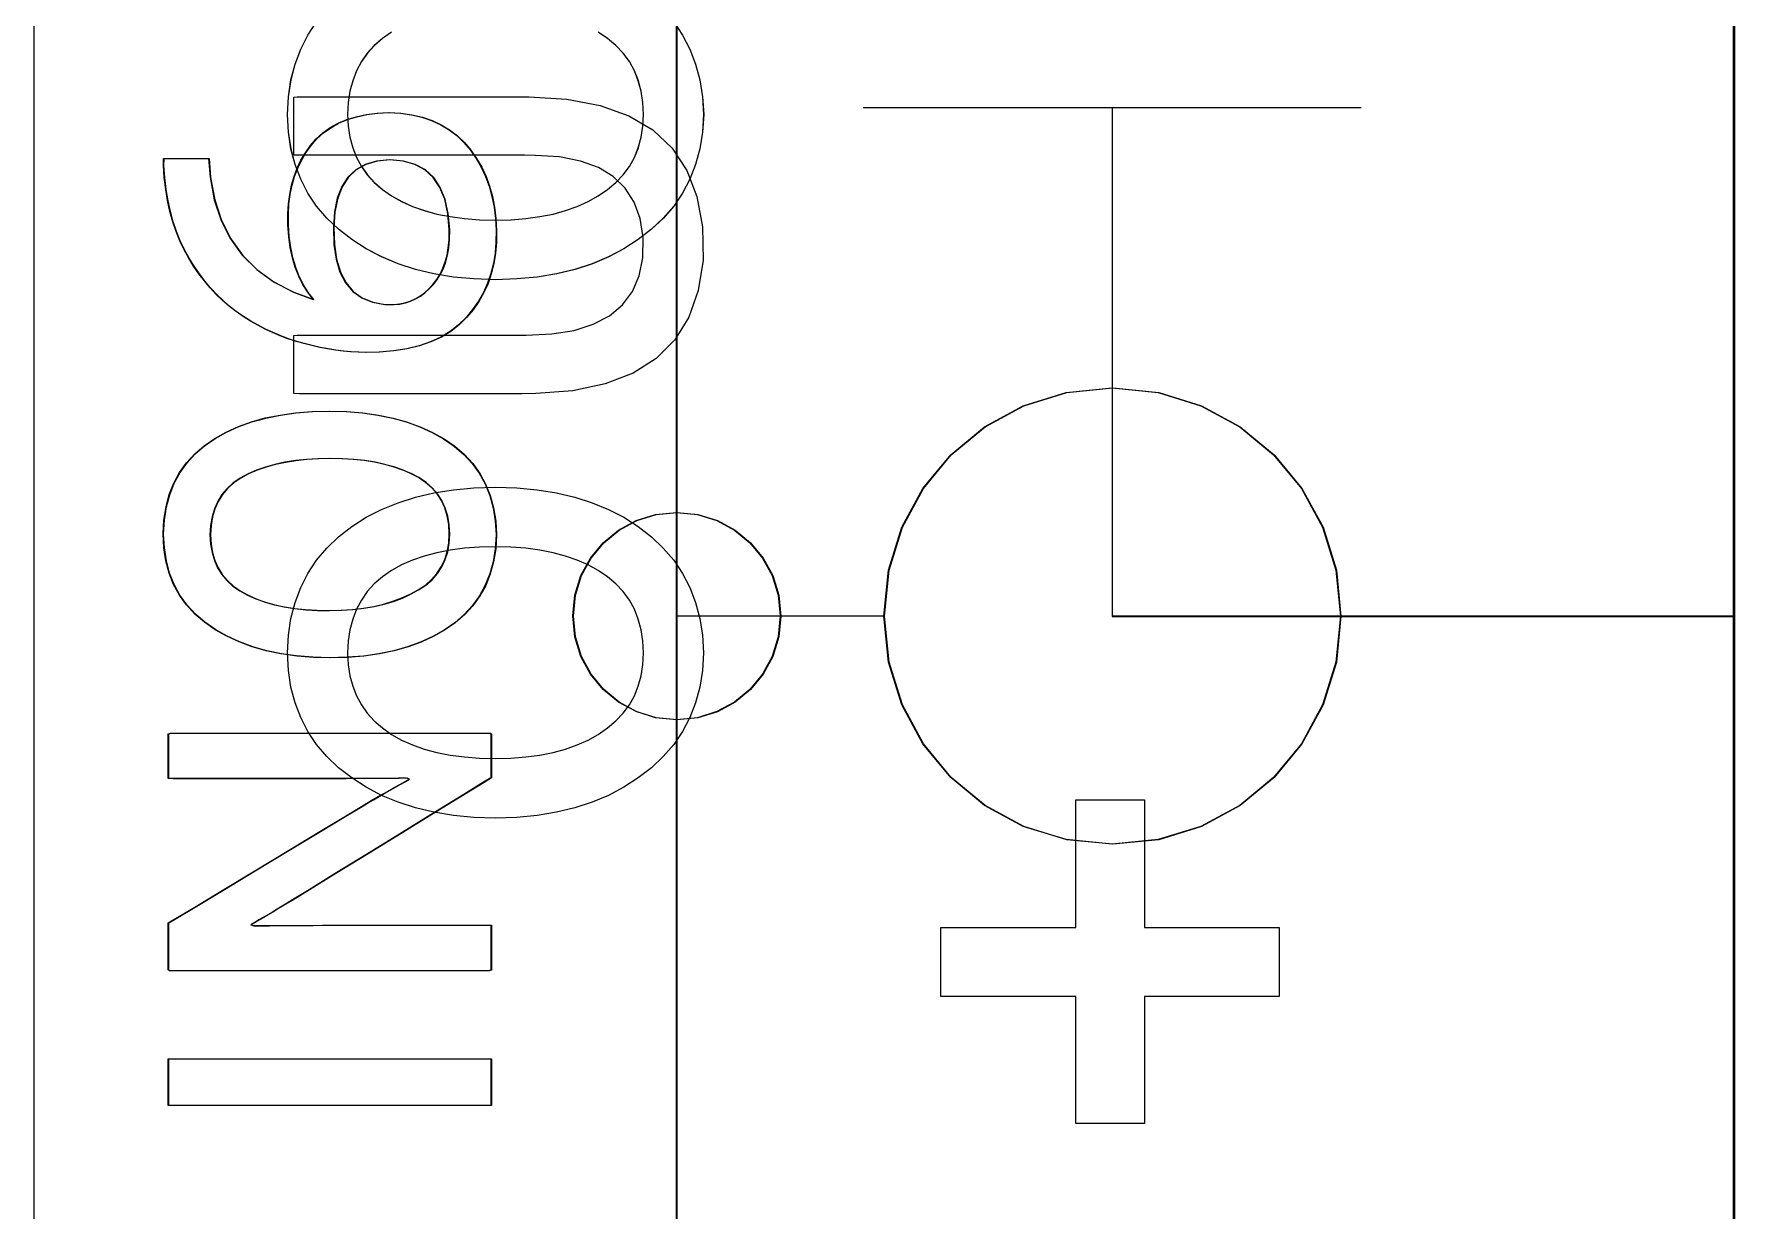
# Model space of a CAD drawing. Extents: x 1 to 47.7, y 0.2 to 35.
# Drawn here: x 34.5485 to 34.9583, y 10.8918 to 11.1754 of the extents above; entities that cross this region are included whole.
import ezdxf

# ---------------------------------------------------------------- set-up
doc = ezdxf.new("R2010")
doc.units = 0
doc.header["$MEASUREMENT"] = 0
for name, color, linetype in [('5_1___24__TARGET_LEDS___12', 7, 'CONTINUOUS'), ('6_1__EMPTY_IO_BOARD_POSITI', 7, 'CONTINUOUS'), ('6_2___8__INDEPENDENT_INPUT', 7, 'CONTINUOUS'), ('6_3___8__OPTOISO_INDEPENDE', 7, 'CONTINUOUS'), ('6_4___24__OPTOISO_INDEPEND', 7, 'CONTINUOUS'), ('6_5___8__INDEPENDENT_INPUT', 7, 'CONTINUOUS'), ('6_6___8__INDEPENDENT_INPUT', 7, 'CONTINUOUS'), ('6_7___8__OPTOISO_INDEPENDE', 7, 'CONTINUOUS'), ('6_8___8__OPTOISO_INDEPENDE', 7, 'CONTINUOUS'), ('8_0_____DWG', 7, 'CONTINUOUS')]:
    doc.layers.add(name, color=color, linetype=linetype)

msp = doc.modelspace()

# ---------------------------------------------------------------- linework, layer by layer
at = {"layer": '5_1___24__TARGET_LEDS___12'}
for points in [[(34.95794, 12.46013), (34.95794, 12.34901), (34.95794, 12.23255), (34.95794, 12.11119), (34.95794, 11.98537), (34.95794, 11.85555), (34.95794, 11.72217), (34.95794, 11.58567), (34.95794, 11.44649), (34.95794, 11.30509), (34.95794, 11.01739), (34.95794, 10.72613), (34.95794, 10.43486)], [(34.7534, 11.03517), (34.70342, 11.03517), (34.70344, 11.33517)], [(34.7534, 10.73518), (34.70342, 10.73518), (34.70344, 11.03517)], [(34.8634, 11.03517), (34.95803, 11.03517)], [(34.65869, 10.91722), (34.58095, 10.91722), (34.58095, 10.92851), (34.65869, 10.92851), (34.65869, 10.91722)]]:
    msp.add_lwpolyline(points, dxfattribs=at)
for points in [[(34.63403, 11.15648), (34.63687, 11.15632), (34.63954, 11.15595), (34.64205, 11.15537), (34.6444, 11.15458), (34.64659, 11.15357), (34.64862, 11.15235), (34.65048, 11.15092), (34.65218, 11.14928), (34.65373, 11.14743), (34.65512, 11.14545), (34.65634, 11.14334), (34.65738, 11.14111), (34.65824, 11.13875), (34.65893, 11.13627), (34.65944, 11.13367), (34.65977, 11.13095), (34.65993, 11.12811), (34.6599, 11.1253), (34.65968, 11.12265), (34.65927, 11.12011), (34.65866, 11.11767), (34.65786, 11.11535), (34.65686, 11.11313), (34.65567, 11.11101), (34.65428, 11.109), (34.65269, 11.1071), (34.6509, 11.10532), (34.64888, 11.10375), (34.64662, 11.10238), (34.64412, 11.10124), (34.64138, 11.1003), (34.6384, 11.09958), (34.63518, 11.09908), (34.63173, 11.09878), (34.62849, 11.0987), (34.6267, 11.09875), (34.62488, 11.09886), (34.62304, 11.09903), (34.62119, 11.09927), (34.61931, 11.09956), (34.61742, 11.09992), (34.61551, 11.10035), (34.61358, 11.10083), (34.61166, 11.10138), (34.60978, 11.102), (34.60792, 11.1027), (34.60608, 11.10348), (34.60427, 11.10433), (34.60248, 11.10526), (34.60072, 11.10627), (34.59898, 11.10735), (34.59727, 11.10851), (34.5956, 11.10981), (34.59401, 11.1112), (34.59248, 11.11268), (34.59102, 11.11425), (34.58963, 11.1159), (34.58831, 11.11765), (34.58705, 11.11948), (34.58586, 11.12141), (34.58474, 11.12342), (34.58371, 11.12556), (34.5828, 11.12781), (34.58201, 11.13018), (34.58133, 11.13266), (34.58077, 11.13526), (34.58032, 11.13798), (34.57999, 11.14082), (34.57977, 11.14377), (34.57979, 11.14541), (34.58052, 11.14541), (34.58184, 11.14541), (34.58353, 11.14541), (34.5854, 11.14541), (34.58724, 11.14541), (34.58886, 11.14541), (34.59006, 11.14541), (34.59063, 11.14541), (34.59101, 11.14089), (34.59202, 11.13545), (34.59365, 11.1305), (34.5959, 11.12605), (34.59877, 11.1221), (34.60226, 11.11864), (34.60636, 11.11567), (34.61109, 11.1132), (34.61588, 11.11148), (34.61455, 11.11318), (34.61337, 11.11503), (34.61236, 11.11704), (34.61152, 11.1192), (34.61084, 11.12152), (34.61032, 11.12399), (34.60997, 11.12662), (34.60979, 11.1294), (34.60977, 11.13212), (34.6099, 11.13449), (34.6102, 11.13678), (34.61064, 11.13897), (34.61125, 11.14107), (34.612, 11.14307), (34.61292, 11.14499), (34.61398, 11.14682), (34.61521, 11.14855), (34.61661, 11.15016), (34.61819, 11.1516), (34.61995, 11.15285), (34.62187, 11.15392), (34.62397, 11.1548), (34.62623, 11.1555), (34.62866, 11.15601), (34.63126, 11.15634)], [(34.63425, 11.14509), (34.63113, 11.14479), (34.62841, 11.144), (34.6261, 11.1427), (34.62421, 11.14092), (34.62272, 11.13863), (34.62164, 11.13585), (34.62097, 11.13257), (34.62072, 11.1288), (34.62084, 11.12474), (34.62137, 11.12114), (34.62231, 11.11805), (34.62365, 11.11547), (34.6254, 11.11341), (34.62756, 11.11185), (34.63013, 11.11081), (34.63311, 11.11027), (34.63526, 11.11023), (34.63664, 11.11037), (34.63795, 11.11065), (34.63922, 11.11105), (34.64042, 11.11159), (34.64158, 11.11226), (34.64267, 11.11306), (34.64371, 11.114), (34.64472, 11.11506), (34.64564, 11.11625), (34.64644, 11.11755), (34.64712, 11.11896), (34.64767, 11.1205), (34.6481, 11.12215), (34.64841, 11.12393), (34.6486, 11.12582), (34.64864, 11.12826), (34.6483, 11.13218), (34.64754, 11.13559), (34.64636, 11.13847), (34.64477, 11.14083), (34.64277, 11.14268), (34.64034, 11.144), (34.63751, 11.1448)], [(34.80839, 11.09017), (34.81948, 11.08906), (34.8298, 11.08585), (34.83915, 11.08079), (34.84729, 11.07407), (34.85401, 11.06593), (34.85908, 11.05659), (34.86229, 11.04626), (34.8634, 11.03517), (34.86229, 11.02409), (34.85908, 11.01377), (34.85401, 11.00443), (34.84729, 10.99629), (34.83915, 10.98958), (34.8298, 10.98451), (34.81948, 10.9813), (34.80839, 10.98019), (34.79731, 10.9813), (34.78699, 10.98451), (34.77765, 10.98958), (34.76951, 10.99629), (34.7628, 11.00443), (34.75773, 11.01377), (34.75452, 11.02409), (34.7534, 11.03517), (34.75452, 11.04626), (34.75773, 11.05659), (34.7628, 11.06593), (34.76951, 11.07407), (34.77765, 11.08079), (34.78699, 11.08585), (34.79731, 11.08906)], [(34.61968, 11.08454), (34.6238, 11.08444), (34.62773, 11.08412), (34.63146, 11.0836), (34.63501, 11.08287), (34.63836, 11.08194), (34.64153, 11.08079), (34.6445, 11.07944), (34.64728, 11.07787), (34.64987, 11.0761), (34.65217, 11.07412), (34.65418, 11.07194), (34.65589, 11.06957), (34.65729, 11.067), (34.6584, 11.06423), (34.65922, 11.06126), (34.65973, 11.05809), (34.65994, 11.05473), (34.65973, 11.0514), (34.65922, 11.04827), (34.65842, 11.04533), (34.65732, 11.04259), (34.65593, 11.04004), (34.65423, 11.03769), (34.65225, 11.03553), (34.64996, 11.03357), (34.64741, 11.0318), (34.64467, 11.03024), (34.64173, 11.02888), (34.63859, 11.02774), (34.63525, 11.0268), (34.63171, 11.02607), (34.62797, 11.02555), (34.62404, 11.02524), (34.6199, 11.02513), (34.61577, 11.02524), (34.61183, 11.02556), (34.60809, 11.02608), (34.60453, 11.02682), (34.60117, 11.02777), (34.59801, 11.02894), (34.59503, 11.03031), (34.59225, 11.03189), (34.58966, 11.03368), (34.58734, 11.03566), (34.58534, 11.03784), (34.58363, 11.04021), (34.58224, 11.04277), (34.58114, 11.04553), (34.58036, 11.04848), (34.57987, 11.05161), (34.5797, 11.05495), (34.5799, 11.05831), (34.58039, 11.06147), (34.58118, 11.06443), (34.58227, 11.06719), (34.58365, 11.06974), (34.58533, 11.0721), (34.5873, 11.07426), (34.58957, 11.07622), (34.59212, 11.07797), (34.59487, 11.07951), (34.59782, 11.08084), (34.60097, 11.08197), (34.60432, 11.08289), (34.60786, 11.08361), (34.6116, 11.08413), (34.61555, 11.08444)], [(34.6199, 11.07315), (34.61701, 11.07309), (34.61424, 11.07292), (34.61159, 11.07262), (34.60906, 11.07222), (34.60665, 11.07169), (34.60437, 11.07105), (34.60221, 11.0703), (34.60016, 11.06942), (34.59826, 11.06842), (34.59658, 11.06725), (34.59512, 11.06592), (34.59387, 11.06444), (34.59285, 11.06281), (34.59205, 11.06102), (34.59147, 11.05908), (34.59112, 11.05698), (34.59098, 11.05473), (34.59112, 11.05252), (34.59147, 11.05045), (34.59204, 11.04854), (34.59283, 11.04678), (34.59383, 11.04517), (34.59506, 11.04372), (34.5965, 11.04241), (34.59817, 11.04125), (34.60003, 11.04024), (34.60203, 11.03935), (34.60416, 11.03857), (34.60642, 11.03793), (34.60881, 11.0374), (34.61133, 11.037), (34.61398, 11.03672), (34.61677, 11.03656), (34.61968, 11.03653), (34.62256, 11.03659), (34.62532, 11.03677), (34.62795, 11.03707), (34.63045, 11.0375), (34.63283, 11.03805), (34.63509, 11.03873), (34.63722, 11.03952), (34.63922, 11.04044), (34.64113, 11.04147), (34.64288, 11.04264), (34.64439, 11.04395), (34.64567, 11.04541), (34.64673, 11.04702), (34.64755, 11.04878), (34.64815, 11.05069), (34.64852, 11.05274), (34.64865, 11.05495), (34.64852, 11.05719), (34.64815, 11.05928), (34.64756, 11.06122), (34.64675, 11.063), (34.64571, 11.06462), (34.64444, 11.06608), (34.64295, 11.06739), (34.64123, 11.06854), (34.63934, 11.06952), (34.63736, 11.07037), (34.63525, 11.0711), (34.63302, 11.07173), (34.63065, 11.07224), (34.62815, 11.07264), (34.62553, 11.07292), (34.62278, 11.07309)], [(34.70342, 11.06017), (34.70846, 11.05966), (34.71315, 11.05821), (34.7174, 11.0559), (34.7211, 11.05285), (34.72415, 11.04916), (34.72646, 11.04492), (34.72791, 11.04023), (34.72842, 11.0352), (34.72791, 11.03015), (34.72646, 11.02546), (34.72415, 11.02121), (34.7211, 11.01751), (34.7174, 11.01446), (34.71315, 11.01215), (34.70846, 11.0107), (34.70342, 11.01019), (34.69838, 11.0107), (34.69369, 11.01215), (34.68945, 11.01446), (34.68575, 11.01751), (34.68269, 11.02121), (34.68039, 11.02546), (34.67893, 11.03015), (34.67843, 11.0352), (34.67893, 11.04023), (34.68039, 11.04492), (34.68269, 11.04916), (34.68575, 11.05285), (34.68945, 11.0559), (34.69369, 11.05821), (34.69838, 11.05966)], [(34.65869, 10.99622), (34.65691, 10.99512), (34.65217, 10.9922), (34.64533, 10.98799), (34.6373, 10.98305), (34.62895, 10.97791), (34.62118, 10.97312), (34.61485, 10.96923), (34.61086, 10.96677), (34.60958, 10.96599), (34.60836, 10.96525), (34.60717, 10.96455), (34.60602, 10.96386), (34.6049, 10.9632), (34.60382, 10.96257), (34.60278, 10.96196), (34.60177, 10.96137), (34.60079, 10.96081), (34.60142, 10.96057), (34.60329, 10.96057), (34.60522, 10.96058), (34.60721, 10.96059), (34.60926, 10.9606), (34.61137, 10.96061), (34.61353, 10.96063), (34.61576, 10.96065), (34.61805, 10.96068), (34.61947, 10.96068), (34.62309, 10.96068), (34.62854, 10.96068), (34.63508, 10.96068), (34.64199, 10.96068), (34.64853, 10.96068), (34.65398, 10.96068), (34.6576, 10.96068), (34.65869, 10.96067), (34.65869, 10.96016), (34.65869, 10.95902), (34.65869, 10.95743), (34.65869, 10.9556), (34.65869, 10.95373), (34.65869, 10.95202), (34.65869, 10.95066), (34.65869, 10.94986), (34.65815, 10.94972), (34.65311, 10.94972), (34.64394, 10.94972), (34.63206, 10.94972), (34.61886, 10.94972), (34.60577, 10.94972), (34.59419, 10.94972), (34.58552, 10.94972), (34.58119, 10.94972), (34.58095, 10.94994), (34.58095, 10.95088), (34.58095, 10.95238), (34.58095, 10.95421), (34.58095, 10.95618), (34.58095, 10.95808), (34.58095, 10.95969), (34.58095, 10.96082), (34.58095, 10.96124), (34.58268, 10.96228), (34.5873, 10.96507), (34.59395, 10.96908), (34.60176, 10.97379), (34.60989, 10.97869), (34.61746, 10.98325), (34.62362, 10.98697), (34.6275, 10.98931), (34.62883, 10.9901), (34.63027, 10.99094), (34.63166, 10.99175), (34.633, 10.99252), (34.63429, 10.99326), (34.63554, 10.99396), (34.63673, 10.99463), (34.63787, 10.99526), (34.63896, 10.99586), (34.63834, 10.99609), (34.63642, 10.99607), (34.63443, 10.99605), (34.6324, 10.99604), (34.63031, 10.99602), (34.62816, 10.99601), (34.62596, 10.99601), (34.62371, 10.996), (34.6214, 10.996), (34.61998, 10.996), (34.61638, 10.996), (34.61096, 10.996), (34.60444, 10.996), (34.59757, 10.996), (34.59106, 10.996), (34.58564, 10.996), (34.58203, 10.996), (34.58095, 10.99601), (34.58095, 10.99651), (34.58095, 10.99766), (34.58095, 10.99925), (34.58095, 11.00107), (34.58095, 11.00294), (34.58095, 11.00466), (34.58095, 11.00602), (34.58095, 11.00682), (34.58149, 11.00696), (34.58653, 11.00696), (34.5957, 11.00696), (34.60758, 11.00696), (34.62077, 11.00696), (34.63387, 11.00696), (34.64545, 11.00696), (34.65411, 11.00696), (34.65845, 11.00696), (34.65869, 11.00675), (34.65869, 11.00587), (34.65869, 11.00448), (34.65869, 11.00277), (34.65869, 11.00093), (34.65869, 10.99916), (34.65869, 10.99765), (34.65869, 10.99661)]]:
    msp.add_lwpolyline(points, close=True, dxfattribs=at)
at = {"layer": '6_1__EMPTY_IO_BOARD_POSITI'}
msp.add_lwpolyline([(34.95835, 10.38422), (34.95835, 10.79326), (34.95835, 11.20089), (34.95835, 11.40112), (34.95835, 11.59732), (34.95835, 11.78826), (34.95835, 11.97272), (34.95835, 12.06213), (34.95835, 12.14947), (34.95835, 12.23457), (34.95835, 12.31728), (34.95835, 12.39746)], dxfattribs=at)
at = {"layer": '6_2___8__INDEPENDENT_INPUT'}
for points in [[(34.95794, 12.46013), (34.95794, 12.34901), (34.95794, 12.23255), (34.95794, 12.11119), (34.95794, 11.98537), (34.95794, 11.85555), (34.95794, 11.72217), (34.95794, 11.58567), (34.95794, 11.44649), (34.95794, 11.30509), (34.95794, 11.01739), (34.95794, 10.72613), (34.95794, 10.43486)], [(34.7483, 11.15769), (34.8683, 11.15769)], [(34.80829, 11.15769), (34.80829, 11.03521), (34.95794, 11.03521)]]:
    msp.add_lwpolyline(points, dxfattribs=at)
for points in [[(34.66774, 11.16031), (34.67686, 11.15975), (34.68486, 11.15823), (34.69176, 11.15575), (34.69754, 11.15231), (34.70221, 11.14792), (34.70577, 11.14256), (34.70821, 11.13624), (34.70955, 11.12896), (34.70967, 11.12093), (34.70852, 11.11359), (34.70626, 11.1072), (34.70289, 11.10176), (34.69841, 11.09726), (34.69281, 11.09372), (34.6861, 11.09113), (34.67828, 11.08948), (34.66935, 11.08878), (34.66605, 11.08876), (34.66105, 11.08876), (34.65339, 11.08876), (34.64414, 11.08876), (34.63436, 11.08876), (34.6251, 11.08876), (34.61744, 11.08876), (34.61244, 11.08876), (34.61107, 11.08878), (34.61107, 11.08951), (34.61107, 11.09106), (34.61107, 11.09316), (34.61107, 11.09557), (34.61107, 11.09799), (34.61107, 11.10018), (34.61107, 11.10186), (34.61107, 11.10278), (34.61185, 11.10286), (34.61616, 11.10286), (34.62333, 11.10286), (34.63229, 11.10286), (34.642, 11.10286), (34.65138, 11.10286), (34.6594, 11.10286), (34.66498, 11.10286), (34.66707, 11.10286), (34.67322, 11.10316), (34.67861, 11.10403), (34.68324, 11.10548), (34.68713, 11.10752), (34.69026, 11.11014), (34.69264, 11.11335), (34.69426, 11.11713), (34.69514, 11.1215), (34.69522, 11.1264), (34.69452, 11.13096), (34.69309, 11.13493), (34.69094, 11.1383), (34.68806, 11.14107), (34.68445, 11.14325), (34.68012, 11.14483), (34.67506, 11.14581), (34.66927, 11.14619), (34.66664, 11.1462), (34.66158, 11.1462), (34.65384, 11.1462), (34.64449, 11.1462), (34.6346, 11.1462), (34.62525, 11.1462), (34.61751, 11.1462), (34.61246, 11.1462), (34.61107, 11.14622), (34.61107, 11.14695), (34.61107, 11.1485), (34.61107, 11.15061), (34.61107, 11.15301), (34.61107, 11.15543), (34.61107, 11.15762), (34.61107, 11.15931), (34.61107, 11.16022), (34.61186, 11.16031), (34.61622, 11.16031), (34.62348, 11.16031), (34.63255, 11.16031), (34.64236, 11.16031), (34.65186, 11.16031), (34.65997, 11.16031), (34.66562, 11.16031)], [(34.65963, 11.06624), (34.6648, 11.06607), (34.66973, 11.0656), (34.6744, 11.06485), (34.67882, 11.06382), (34.683, 11.06249), (34.68692, 11.06088), (34.6906, 11.05898), (34.69402, 11.0568), (34.69722, 11.05431), (34.7001, 11.05157), (34.70261, 11.04862), (34.70474, 11.04544), (34.7065, 11.04205), (34.70789, 11.03844), (34.7089, 11.03461), (34.70954, 11.03057), (34.70981, 11.0263), (34.70954, 11.02207), (34.7089, 11.01806), (34.70789, 11.01427), (34.7065, 11.01071), (34.70474, 11.00736), (34.70261, 11.00424), (34.7001, 11.00134), (34.69722, 10.99865), (34.69402, 10.99617), (34.6906, 10.99393), (34.68692, 10.99198), (34.683, 10.99033), (34.67882, 10.98898), (34.6744, 10.98791), (34.66973, 10.98715), (34.6648, 10.98667), (34.65963, 10.98649), (34.65445, 10.98667), (34.64952, 10.98715), (34.64483, 10.98791), (34.64039, 10.98898), (34.63619, 10.99033), (34.63223, 10.99198), (34.62852, 10.99393), (34.62505, 10.99617), (34.62186, 10.99865), (34.61902, 11.00134), (34.61655, 11.00424), (34.61445, 11.00736), (34.61272, 11.01071), (34.61136, 11.01427), (34.61038, 11.01806), (34.60976, 11.02207), (34.60951, 11.0263), (34.60976, 11.03057), (34.61038, 11.03461), (34.61136, 11.03844), (34.61272, 11.04205), (34.61445, 11.04544), (34.61655, 11.04862), (34.61902, 11.05157), (34.62186, 11.05431), (34.62505, 11.0568), (34.62852, 11.05898), (34.63223, 11.06088), (34.63619, 11.06249), (34.64039, 11.06382), (34.64483, 11.06485), (34.64952, 11.0656), (34.65445, 11.06607)], [(34.65963, 11.05187), (34.65581, 11.05178), (34.65219, 11.05151), (34.64877, 11.05106), (34.64554, 11.05044), (34.64251, 11.04964), (34.63968, 11.04866), (34.63705, 11.0475), (34.63461, 11.04616), (34.6324, 11.04464), (34.63046, 11.04294), (34.62878, 11.04107), (34.62735, 11.03903), (34.62617, 11.03682), (34.62526, 11.03445), (34.62459, 11.0319), (34.62418, 11.02918), (34.62402, 11.0263), (34.62418, 11.02347), (34.62459, 11.02081), (34.62526, 11.01831), (34.62617, 11.01597), (34.62735, 11.01379), (34.62878, 11.01177), (34.63046, 11.00991), (34.6324, 11.00822), (34.63461, 11.00668), (34.63705, 11.00532), (34.63968, 11.00414), (34.64251, 11.00314), (34.64554, 11.00232), (34.64877, 11.00168), (34.65219, 11.00123), (34.65581, 11.00096), (34.65963, 11.00087), (34.6634, 11.00096), (34.66698, 11.00123), (34.67036, 11.00168), (34.67356, 11.00232), (34.67655, 11.00314), (34.67936, 11.00414), (34.68197, 11.00532), (34.68438, 11.00668), (34.68664, 11.00822), (34.68867, 11.00991), (34.69043, 11.01177), (34.69192, 11.01379), (34.69313, 11.01597), (34.69408, 11.01831), (34.69476, 11.02081), (34.69516, 11.02347), (34.6953, 11.0263), (34.69516, 11.02918), (34.69476, 11.0319), (34.69408, 11.03445), (34.69313, 11.03682), (34.69192, 11.03903), (34.69043, 11.04107), (34.68867, 11.04294), (34.68664, 11.04464), (34.68438, 11.04616), (34.68197, 11.0475), (34.67936, 11.04866), (34.67655, 11.04964), (34.67356, 11.05044), (34.67036, 11.05106), (34.66698, 11.05151), (34.6634, 11.05178)]]:
    msp.add_lwpolyline(points, close=True, dxfattribs=at)
at = {"layer": '6_3___8__OPTOISO_INDEPENDE'}
for points in [[(34.95794, 12.46013), (34.95794, 12.34901), (34.95794, 12.23255), (34.95794, 12.11119), (34.95794, 11.98537), (34.95794, 11.85555), (34.95794, 11.72217), (34.95794, 11.58567), (34.95794, 11.44649), (34.95794, 11.30509), (34.95794, 11.01739), (34.95794, 10.72613), (34.95794, 10.43486)], [(34.7483, 11.15769), (34.8683, 11.15769)], [(34.80829, 11.15769), (34.80829, 11.03521), (34.95794, 11.03521)]]:
    msp.add_lwpolyline(points, dxfattribs=at)
for points in [[(34.66774, 11.16031), (34.67686, 11.15975), (34.68486, 11.15823), (34.69176, 11.15575), (34.69754, 11.15231), (34.70221, 11.14792), (34.70577, 11.14256), (34.70821, 11.13624), (34.70955, 11.12896), (34.70967, 11.12093), (34.70852, 11.11359), (34.70626, 11.1072), (34.70289, 11.10176), (34.69841, 11.09726), (34.69281, 11.09372), (34.6861, 11.09113), (34.67828, 11.08948), (34.66935, 11.08878), (34.66605, 11.08876), (34.66105, 11.08876), (34.65339, 11.08876), (34.64414, 11.08876), (34.63436, 11.08876), (34.6251, 11.08876), (34.61744, 11.08876), (34.61244, 11.08876), (34.61107, 11.08878), (34.61107, 11.08951), (34.61107, 11.09106), (34.61107, 11.09316), (34.61107, 11.09557), (34.61107, 11.09799), (34.61107, 11.10018), (34.61107, 11.10186), (34.61107, 11.10278), (34.61185, 11.10286), (34.61616, 11.10286), (34.62333, 11.10286), (34.63229, 11.10286), (34.642, 11.10286), (34.65138, 11.10286), (34.6594, 11.10286), (34.66498, 11.10286), (34.66707, 11.10286), (34.67322, 11.10316), (34.67861, 11.10403), (34.68324, 11.10548), (34.68713, 11.10752), (34.69026, 11.11014), (34.69264, 11.11335), (34.69426, 11.11713), (34.69514, 11.1215), (34.69522, 11.1264), (34.69452, 11.13096), (34.69309, 11.13493), (34.69094, 11.1383), (34.68806, 11.14107), (34.68445, 11.14325), (34.68012, 11.14483), (34.67506, 11.14581), (34.66927, 11.14619), (34.66664, 11.1462), (34.66158, 11.1462), (34.65384, 11.1462), (34.64449, 11.1462), (34.6346, 11.1462), (34.62525, 11.1462), (34.61751, 11.1462), (34.61246, 11.1462), (34.61107, 11.14622), (34.61107, 11.14695), (34.61107, 11.1485), (34.61107, 11.15061), (34.61107, 11.15301), (34.61107, 11.15543), (34.61107, 11.15762), (34.61107, 11.15931), (34.61107, 11.16022), (34.61186, 11.16031), (34.61622, 11.16031), (34.62348, 11.16031), (34.63255, 11.16031), (34.64236, 11.16031), (34.65186, 11.16031), (34.65997, 11.16031), (34.66562, 11.16031)], [(34.65963, 11.06624), (34.6648, 11.06607), (34.66973, 11.0656), (34.6744, 11.06485), (34.67882, 11.06382), (34.683, 11.06249), (34.68692, 11.06088), (34.6906, 11.05898), (34.69402, 11.0568), (34.69722, 11.05431), (34.7001, 11.05157), (34.70261, 11.04862), (34.70474, 11.04544), (34.7065, 11.04205), (34.70789, 11.03844), (34.7089, 11.03461), (34.70954, 11.03057), (34.70981, 11.0263), (34.70954, 11.02207), (34.7089, 11.01806), (34.70789, 11.01427), (34.7065, 11.01071), (34.70474, 11.00736), (34.70261, 11.00424), (34.7001, 11.00134), (34.69722, 10.99865), (34.69402, 10.99617), (34.6906, 10.99393), (34.68692, 10.99198), (34.683, 10.99033), (34.67882, 10.98898), (34.6744, 10.98791), (34.66973, 10.98715), (34.6648, 10.98667), (34.65963, 10.98649), (34.65445, 10.98667), (34.64952, 10.98715), (34.64483, 10.98791), (34.64039, 10.98898), (34.63619, 10.99033), (34.63223, 10.99198), (34.62852, 10.99393), (34.62505, 10.99617), (34.62186, 10.99865), (34.61902, 11.00134), (34.61655, 11.00424), (34.61445, 11.00736), (34.61272, 11.01071), (34.61136, 11.01427), (34.61038, 11.01806), (34.60976, 11.02207), (34.60951, 11.0263), (34.60976, 11.03057), (34.61038, 11.03461), (34.61136, 11.03844), (34.61272, 11.04205), (34.61445, 11.04544), (34.61655, 11.04862), (34.61902, 11.05157), (34.62186, 11.05431), (34.62505, 11.0568), (34.62852, 11.05898), (34.63223, 11.06088), (34.63619, 11.06249), (34.64039, 11.06382), (34.64483, 11.06485), (34.64952, 11.0656), (34.65445, 11.06607)], [(34.65963, 11.05187), (34.65581, 11.05178), (34.65219, 11.05151), (34.64877, 11.05106), (34.64554, 11.05044), (34.64251, 11.04964), (34.63968, 11.04866), (34.63705, 11.0475), (34.63461, 11.04616), (34.6324, 11.04464), (34.63046, 11.04294), (34.62878, 11.04107), (34.62735, 11.03903), (34.62617, 11.03682), (34.62526, 11.03445), (34.62459, 11.0319), (34.62418, 11.02918), (34.62402, 11.0263), (34.62418, 11.02347), (34.62459, 11.02081), (34.62526, 11.01831), (34.62617, 11.01597), (34.62735, 11.01379), (34.62878, 11.01177), (34.63046, 11.00991), (34.6324, 11.00822), (34.63461, 11.00668), (34.63705, 11.00532), (34.63968, 11.00414), (34.64251, 11.00314), (34.64554, 11.00232), (34.64877, 11.00168), (34.65219, 11.00123), (34.65581, 11.00096), (34.65963, 11.00087), (34.6634, 11.00096), (34.66698, 11.00123), (34.67036, 11.00168), (34.67356, 11.00232), (34.67655, 11.00314), (34.67936, 11.00414), (34.68197, 11.00532), (34.68438, 11.00668), (34.68664, 11.00822), (34.68867, 11.00991), (34.69043, 11.01177), (34.69192, 11.01379), (34.69313, 11.01597), (34.69408, 11.01831), (34.69476, 11.02081), (34.69516, 11.02347), (34.6953, 11.0263), (34.69516, 11.02918), (34.69476, 11.0319), (34.69408, 11.03445), (34.69313, 11.03682), (34.69192, 11.03903), (34.69043, 11.04107), (34.68867, 11.04294), (34.68664, 11.04464), (34.68438, 11.04616), (34.68197, 11.0475), (34.67936, 11.04866), (34.67655, 11.04964), (34.67356, 11.05044), (34.67036, 11.05106), (34.66698, 11.05151), (34.6634, 11.05178)]]:
    msp.add_lwpolyline(points, close=True, dxfattribs=at)
at = {"layer": '6_4___24__OPTOISO_INDEPEND'}
for points in [[(34.95794, 12.46013), (34.95794, 12.34901), (34.95794, 12.23255), (34.95794, 12.11119), (34.95794, 11.98537), (34.95794, 11.85555), (34.95794, 11.72217), (34.95794, 11.58567), (34.95794, 11.44649), (34.95794, 11.30509), (34.95794, 11.01739), (34.95794, 10.72613), (34.95794, 10.43486)], [(34.75327, 11.03518), (34.70329, 11.03518), (34.70331, 11.33518)], [(34.75327, 10.73518), (34.70329, 10.73518), (34.70331, 11.03518)], [(34.86327, 11.03518), (34.95794, 11.03518)], [(34.65857, 10.91724), (34.58082, 10.91724), (34.58082, 10.92852), (34.65857, 10.92852), (34.65857, 10.91724)]]:
    msp.add_lwpolyline(points, dxfattribs=at)
for points in [[(34.63391, 11.15649), (34.63675, 11.15634), (34.63942, 11.15597), (34.64193, 11.15538), (34.64428, 11.15459), (34.64647, 11.15358), (34.6485, 11.15237), (34.65037, 11.15094), (34.65207, 11.14929), (34.65362, 11.14744), (34.65501, 11.14546), (34.65622, 11.14335), (34.65726, 11.14112), (34.65812, 11.13876), (34.65881, 11.13629), (34.65932, 11.13369), (34.65965, 11.13097), (34.6598, 11.12812), (34.65978, 11.12531), (34.65956, 11.12266), (34.65915, 11.12012), (34.65854, 11.11769), (34.65774, 11.11536), (34.65674, 11.11314), (34.65555, 11.11103), (34.65416, 11.10902), (34.65257, 11.10712), (34.65078, 11.10533), (34.64876, 11.10376), (34.6465, 11.1024), (34.64399, 11.10126), (34.64126, 11.10032), (34.63828, 11.0996), (34.63506, 11.09909), (34.6316, 11.0988), (34.62837, 11.09872), (34.62657, 11.09876), (34.62476, 11.09887), (34.62292, 11.09904), (34.62107, 11.09927), (34.61919, 11.09957), (34.6173, 11.09993), (34.61539, 11.10036), (34.61346, 11.10084), (34.61154, 11.10139), (34.60965, 11.10201), (34.60779, 11.10272), (34.60596, 11.10349), (34.60415, 11.10435), (34.60236, 11.10528), (34.6006, 11.10628), (34.59886, 11.10737), (34.59714, 11.10853), (34.59548, 11.10982), (34.59389, 11.11121), (34.59236, 11.11269), (34.5909, 11.11426), (34.58951, 11.11592), (34.58819, 11.11766), (34.58693, 11.1195), (34.58574, 11.12143), (34.58462, 11.12345), (34.58359, 11.12558), (34.58268, 11.12783), (34.58189, 11.13019), (34.58121, 11.13268), (34.58065, 11.13528), (34.5802, 11.138), (34.57986, 11.14083), (34.57965, 11.14379), (34.57967, 11.14543), (34.5804, 11.14543), (34.58172, 11.14543), (34.58341, 11.14543), (34.58527, 11.14543), (34.58712, 11.14543), (34.58874, 11.14543), (34.58994, 11.14543), (34.59051, 11.14543), (34.59089, 11.14091), (34.5919, 11.13547), (34.59353, 11.13052), (34.59578, 11.12607), (34.59865, 11.12212), (34.60213, 11.11865), (34.60624, 11.11569), (34.61096, 11.11321), (34.61576, 11.11149), (34.61442, 11.11319), (34.61325, 11.11505), (34.61224, 11.11705), (34.6114, 11.11922), (34.61071, 11.12153), (34.6102, 11.124), (34.60985, 11.12663), (34.60966, 11.12941), (34.60964, 11.13214), (34.60978, 11.13451), (34.61007, 11.13679), (34.61052, 11.13898), (34.61112, 11.14108), (34.61188, 11.14309), (34.61279, 11.145), (34.61386, 11.14683), (34.61508, 11.14856), (34.61649, 11.15018), (34.61807, 11.15161), (34.61983, 11.15287), (34.62175, 11.15393), (34.62384, 11.15481), (34.62611, 11.15551), (34.62854, 11.15602), (34.63114, 11.15635)], [(34.63413, 11.1451), (34.631, 11.1448), (34.62829, 11.14401), (34.62598, 11.14272), (34.62408, 11.14093), (34.6226, 11.13865), (34.62152, 11.13587), (34.62085, 11.13259), (34.62059, 11.12881), (34.62072, 11.12475), (34.62125, 11.12115), (34.62219, 11.11806), (34.62353, 11.11549), (34.62528, 11.11342), (34.62744, 11.11187), (34.63001, 11.11082), (34.63299, 11.11029), (34.63514, 11.11024), (34.63651, 11.11038), (34.63783, 11.11066), (34.63909, 11.11107), (34.6403, 11.1116), (34.64145, 11.11227), (34.64255, 11.11308), (34.64359, 11.11401), (34.6446, 11.11508), (34.64552, 11.11626), (34.64632, 11.11756), (34.64699, 11.11898), (34.64755, 11.12051), (34.64798, 11.12217), (34.64829, 11.12394), (34.64847, 11.12583), (34.64851, 11.12827), (34.64817, 11.1322), (34.64742, 11.1356), (34.64624, 11.13848), (34.64465, 11.14085), (34.64265, 11.14269), (34.64022, 11.14401), (34.63738, 11.14482)], [(34.80826, 11.09017), (34.81935, 11.08905), (34.82967, 11.08585), (34.83902, 11.08078), (34.84716, 11.07407), (34.85388, 11.06593), (34.85895, 11.05659), (34.86216, 11.04627), (34.86327, 11.03518), (34.86216, 11.0241), (34.85895, 11.01377), (34.85388, 11.00443), (34.84716, 10.9963), (34.83902, 10.98958), (34.82967, 10.98451), (34.81935, 10.98131), (34.80826, 10.9802), (34.79718, 10.98131), (34.78686, 10.98451), (34.77752, 10.98958), (34.76938, 10.9963), (34.76267, 11.00443), (34.7576, 11.01377), (34.75439, 11.0241), (34.75327, 11.03518), (34.75439, 11.04627), (34.7576, 11.05659), (34.76267, 11.06593), (34.76938, 11.07407), (34.77752, 11.08078), (34.78686, 11.08585), (34.79718, 11.08905)], [(34.61956, 11.08455), (34.62368, 11.08445), (34.62761, 11.08414), (34.63134, 11.08362), (34.63489, 11.08289), (34.63824, 11.08195), (34.64141, 11.0808), (34.64438, 11.07945), (34.64716, 11.07789), (34.64974, 11.07611), (34.65205, 11.07413), (34.65406, 11.07196), (34.65576, 11.06958), (34.65717, 11.06701), (34.65828, 11.06424), (34.65909, 11.06128), (34.65961, 11.05811), (34.65982, 11.05474), (34.65961, 11.05142), (34.6591, 11.04828), (34.6583, 11.04535), (34.6572, 11.0426), (34.6558, 11.04006), (34.65411, 11.0377), (34.65212, 11.03554), (34.64984, 11.03358), (34.64729, 11.03181), (34.64455, 11.03025), (34.64161, 11.0289), (34.63847, 11.02775), (34.63513, 11.02681), (34.63159, 11.02608), (34.62785, 11.02556), (34.62391, 11.02525), (34.61978, 11.02515), (34.61565, 11.02525), (34.61171, 11.02557), (34.60796, 11.0261), (34.60441, 11.02684), (34.60105, 11.02779), (34.59788, 11.02895), (34.59491, 11.03032), (34.59213, 11.0319), (34.58954, 11.03369), (34.58722, 11.03568), (34.58521, 11.03786), (34.58351, 11.04023), (34.58211, 11.04279), (34.58102, 11.04554), (34.58023, 11.04849), (34.57975, 11.05163), (34.57958, 11.05496), (34.57978, 11.05832), (34.58027, 11.06148), (34.58106, 11.06444), (34.58215, 11.0672), (34.58353, 11.06976), (34.58521, 11.07212), (34.58718, 11.07427), (34.58945, 11.07623), (34.592, 11.07798), (34.59475, 11.07952), (34.5977, 11.08085), (34.60085, 11.08198), (34.60419, 11.08291), (34.60774, 11.08363), (34.61148, 11.08414), (34.61542, 11.08445)], [(34.61978, 11.07316), (34.61689, 11.0731), (34.61411, 11.07293), (34.61146, 11.07264), (34.60894, 11.07223), (34.60653, 11.07171), (34.60425, 11.07107), (34.60208, 11.07031), (34.60004, 11.06944), (34.59814, 11.06843), (34.59646, 11.06726), (34.59499, 11.06594), (34.59375, 11.06446), (34.59273, 11.06282), (34.59193, 11.06104), (34.59135, 11.05909), (34.591, 11.057), (34.59086, 11.05474), (34.59099, 11.05253), (34.59135, 11.05047), (34.59192, 11.04856), (34.5927, 11.0468), (34.59371, 11.04519), (34.59494, 11.04373), (34.59638, 11.04242), (34.59804, 11.04127), (34.59991, 11.04025), (34.60191, 11.03936), (34.60403, 11.03859), (34.60629, 11.03794), (34.60868, 11.03741), (34.61121, 11.03701), (34.61386, 11.03673), (34.61664, 11.03657), (34.61956, 11.03654), (34.62244, 11.0366), (34.6252, 11.03678), (34.62783, 11.03709), (34.63033, 11.03752), (34.63271, 11.03807), (34.63496, 11.03874), (34.63709, 11.03954), (34.6391, 11.04046), (34.64101, 11.04149), (34.64276, 11.04265), (34.64427, 11.04396), (34.64555, 11.04542), (34.64661, 11.04703), (34.64743, 11.04879), (34.64803, 11.0507), (34.64839, 11.05275), (34.64853, 11.05496), (34.6484, 11.05721), (34.64803, 11.0593), (34.64744, 11.06123), (34.64663, 11.06301), (34.64559, 11.06463), (34.64432, 11.06609), (34.64283, 11.0674), (34.64111, 11.06855), (34.63922, 11.06953), (34.63724, 11.07038), (34.63513, 11.07112), (34.63289, 11.07174), (34.63053, 11.07225), (34.62803, 11.07265), (34.62541, 11.07293), (34.62266, 11.0731)], [(34.70329, 11.06016), (34.70833, 11.05966), (34.71302, 11.0582), (34.71727, 11.0559), (34.72097, 11.05285), (34.72402, 11.04916), (34.72633, 11.04492), (34.72778, 11.04024), (34.72829, 11.03521), (34.72778, 11.03016), (34.72633, 11.02546), (34.72402, 11.02121), (34.72097, 11.01751), (34.71727, 11.01446), (34.71302, 11.01216), (34.70833, 11.0107), (34.70329, 11.0102), (34.69825, 11.0107), (34.69356, 11.01216), (34.68932, 11.01446), (34.68562, 11.01751), (34.68256, 11.02121), (34.68026, 11.02546), (34.6788, 11.03016), (34.6783, 11.03521), (34.6788, 11.04024), (34.68026, 11.04492), (34.68256, 11.04916), (34.68562, 11.05285), (34.68932, 11.0559), (34.69356, 11.0582), (34.69825, 11.05966)], [(34.65857, 10.99623), (34.65679, 10.99513), (34.65204, 10.99221), (34.64521, 10.98801), (34.63718, 10.98306), (34.62883, 10.97792), (34.62105, 10.97314), (34.61473, 10.96924), (34.61074, 10.96679), (34.60945, 10.966), (34.60823, 10.96527), (34.60705, 10.96456), (34.6059, 10.96388), (34.60478, 10.96322), (34.6037, 10.96258), (34.60266, 10.96197), (34.60164, 10.96138), (34.60067, 10.96082), (34.6013, 10.96059), (34.60317, 10.96059), (34.6051, 10.96059), (34.60709, 10.9606), (34.60914, 10.96061), (34.61125, 10.96063), (34.61342, 10.96064), (34.61565, 10.96066), (34.61794, 10.96069), (34.61937, 10.96069), (34.62298, 10.96069), (34.62843, 10.96069), (34.63497, 10.96069), (34.64187, 10.96069), (34.64841, 10.96069), (34.65386, 10.96069), (34.65748, 10.96069), (34.65857, 10.96068), (34.65857, 10.96018), (34.65857, 10.95903), (34.65857, 10.95745), (34.65857, 10.95562), (34.65857, 10.95375), (34.65857, 10.95203), (34.65857, 10.95067), (34.65857, 10.94987), (34.65802, 10.94973), (34.65299, 10.94973), (34.64382, 10.94973), (34.63194, 10.94973), (34.61874, 10.94973), (34.60565, 10.94973), (34.59406, 10.94973), (34.5854, 10.94973), (34.58107, 10.94973), (34.58082, 10.94995), (34.58082, 10.9509), (34.58082, 10.95239), (34.58082, 10.95423), (34.58082, 10.9562), (34.58082, 10.95809), (34.58082, 10.95971), (34.58082, 10.96083), (34.58082, 10.96125), (34.58256, 10.96229), (34.58718, 10.96508), (34.59383, 10.96909), (34.60164, 10.9738), (34.60977, 10.9787), (34.61734, 10.98327), (34.6235, 10.98698), (34.62738, 10.98932), (34.6287, 10.99011), (34.63014, 10.99096), (34.63154, 10.99176), (34.63288, 10.99254), (34.63417, 10.99327), (34.63541, 10.99398), (34.63661, 10.99464), (34.63775, 10.99528), (34.63884, 10.99588), (34.63822, 10.99611), (34.63629, 10.99609), (34.63431, 10.99607), (34.63228, 10.99605), (34.63019, 10.99604), (34.62804, 10.99603), (34.62584, 10.99602), (34.62359, 10.99601), (34.62128, 10.99601), (34.61986, 10.99601), (34.61625, 10.99601), (34.61083, 10.99601), (34.60432, 10.99601), (34.59745, 10.99601), (34.59093, 10.99601), (34.58551, 10.99601), (34.58191, 10.99601), (34.58082, 10.99602), (34.58082, 10.99653), (34.58082, 10.99767), (34.58082, 10.99926), (34.58082, 11.00109), (34.58082, 11.00296), (34.58082, 11.00467), (34.58082, 11.00603), (34.58082, 11.00684), (34.58137, 11.00697), (34.58641, 11.00697), (34.59557, 11.00697), (34.60746, 11.00697), (34.62065, 11.00697), (34.63375, 11.00697), (34.64533, 11.00697), (34.65399, 11.00697), (34.65832, 11.00697), (34.65857, 11.00677), (34.65857, 11.00589), (34.65857, 11.00449), (34.65857, 11.00278), (34.65857, 11.00094), (34.65857, 10.99917), (34.65857, 10.99767), (34.65857, 10.99662)]]:
    msp.add_lwpolyline(points, close=True, dxfattribs=at)
at = {"layer": '6_5___8__INDEPENDENT_INPUT'}
for points in [[(34.95794, 12.46013), (34.95794, 12.34901), (34.95794, 12.23255), (34.95794, 12.11119), (34.95794, 11.98537), (34.95794, 11.85555), (34.95794, 11.72217), (34.95794, 11.58567), (34.95794, 11.44649), (34.95794, 11.30509), (34.95794, 11.01739), (34.95794, 10.72613), (34.95794, 10.43486)], [(34.70261, 11.17835), (34.70474, 11.17518), (34.7065, 11.17179), (34.70789, 11.16818), (34.7089, 11.16435), (34.70954, 11.1603), (34.70981, 11.15603), (34.70954, 11.1518), (34.7089, 11.14779), (34.70789, 11.14401), (34.7065, 11.14044), (34.70474, 11.13709), (34.70261, 11.13397), (34.7001, 11.13107), (34.69722, 11.12839), (34.69402, 11.1259), (34.6906, 11.12366), (34.68692, 11.12172), (34.683, 11.12007), (34.67882, 11.11871), (34.6744, 11.11765), (34.66973, 11.11688), (34.6648, 11.11641), (34.65963, 11.11622), (34.65445, 11.11641), (34.64952, 11.11688), (34.64483, 11.11765), (34.64039, 11.11871), (34.63619, 11.12007), (34.63223, 11.12172), (34.62852, 11.12366), (34.62505, 11.1259), (34.62186, 11.12839), (34.61902, 11.13107), (34.61655, 11.13397), (34.61445, 11.13709), (34.61272, 11.14044), (34.61136, 11.14401), (34.61038, 11.14779), (34.60976, 11.1518), (34.60951, 11.15603), (34.60976, 11.1603), (34.61038, 11.16435), (34.61136, 11.16818), (34.61272, 11.17179), (34.61445, 11.17518), (34.61655, 11.17835)], [(34.63461, 11.17589), (34.6324, 11.17437), (34.63046, 11.17267), (34.62878, 11.17081), (34.62735, 11.16877), (34.62617, 11.16656), (34.62526, 11.16418), (34.62459, 11.16163), (34.62418, 11.15892), (34.62402, 11.15603), (34.62418, 11.15321), (34.62459, 11.15054), (34.62526, 11.14804), (34.62617, 11.1457), (34.62735, 11.14352), (34.62878, 11.1415), (34.63046, 11.13965), (34.6324, 11.13795), (34.63461, 11.13642), (34.63705, 11.13505), (34.63968, 11.13387), (34.64251, 11.13287), (34.64554, 11.13205), (34.64877, 11.13142), (34.65219, 11.13096), (34.65581, 11.13069), (34.65963, 11.1306), (34.6634, 11.13069), (34.66698, 11.13096), (34.67036, 11.13142), (34.67356, 11.13205), (34.67655, 11.13287), (34.67936, 11.13387), (34.68197, 11.13505), (34.68438, 11.13642), (34.68664, 11.13795), (34.68867, 11.13965), (34.69043, 11.1415), (34.69192, 11.14352), (34.69313, 11.1457), (34.69408, 11.14804), (34.69476, 11.15054), (34.69516, 11.15321), (34.6953, 11.15603), (34.69516, 11.15892), (34.69476, 11.16163), (34.69408, 11.16418), (34.69313, 11.16656), (34.69192, 11.16877), (34.69043, 11.17081), (34.68867, 11.17267), (34.68664, 11.17437), (34.68438, 11.17589)], [(34.74828, 11.15769), (34.86829, 11.15769)], [(34.80828, 11.15769), (34.80828, 11.03511), (34.95795, 11.03511)]]:
    msp.add_lwpolyline(points, dxfattribs=at)
at = {"layer": '6_6___8__INDEPENDENT_INPUT'}
for points in [[(34.95794, 12.46013), (34.95794, 12.34901), (34.95794, 12.23255), (34.95794, 12.11119), (34.95794, 11.98537), (34.95794, 11.85555), (34.95794, 11.72217), (34.95794, 11.58567), (34.95794, 11.44649), (34.95794, 11.30509), (34.95794, 11.01739), (34.95794, 10.72613), (34.95794, 10.43486)], [(34.7483, 11.15769), (34.8683, 11.15769)], [(34.80829, 11.15769), (34.80829, 11.03521), (34.95794, 11.03521)], [(34.81605, 10.96012), (34.84852, 10.96012), (34.84852, 10.94355), (34.81605, 10.94355), (34.81605, 10.91291), (34.79948, 10.91291), (34.79948, 10.94355), (34.76701, 10.94355), (34.76701, 10.96012), (34.79948, 10.96012), (34.79948, 10.99089), (34.81605, 10.99089), (34.81605, 10.96012)]]:
    msp.add_lwpolyline(points, dxfattribs=at)
for points in [[(34.66774, 11.16031), (34.67686, 11.15975), (34.68486, 11.15823), (34.69176, 11.15575), (34.69754, 11.15231), (34.70221, 11.14792), (34.70577, 11.14256), (34.70821, 11.13624), (34.70955, 11.12896), (34.70967, 11.12093), (34.70852, 11.11359), (34.70626, 11.1072), (34.70289, 11.10176), (34.69841, 11.09726), (34.69281, 11.09372), (34.6861, 11.09113), (34.67828, 11.08948), (34.66935, 11.08878), (34.66605, 11.08876), (34.66105, 11.08876), (34.65339, 11.08876), (34.64414, 11.08876), (34.63436, 11.08876), (34.6251, 11.08876), (34.61744, 11.08876), (34.61244, 11.08876), (34.61107, 11.08878), (34.61107, 11.08951), (34.61107, 11.09106), (34.61107, 11.09316), (34.61107, 11.09557), (34.61107, 11.09799), (34.61107, 11.10018), (34.61107, 11.10186), (34.61107, 11.10278), (34.61185, 11.10286), (34.61616, 11.10286), (34.62333, 11.10286), (34.63229, 11.10286), (34.642, 11.10286), (34.65138, 11.10286), (34.6594, 11.10286), (34.66498, 11.10286), (34.66707, 11.10286), (34.67322, 11.10316), (34.67861, 11.10403), (34.68324, 11.10548), (34.68713, 11.10752), (34.69026, 11.11014), (34.69264, 11.11335), (34.69426, 11.11713), (34.69514, 11.1215), (34.69522, 11.1264), (34.69452, 11.13096), (34.69309, 11.13493), (34.69094, 11.1383), (34.68806, 11.14107), (34.68445, 11.14325), (34.68012, 11.14483), (34.67506, 11.14581), (34.66927, 11.14619), (34.66664, 11.1462), (34.66158, 11.1462), (34.65384, 11.1462), (34.64449, 11.1462), (34.6346, 11.1462), (34.62525, 11.1462), (34.61751, 11.1462), (34.61246, 11.1462), (34.61107, 11.14622), (34.61107, 11.14695), (34.61107, 11.1485), (34.61107, 11.15061), (34.61107, 11.15301), (34.61107, 11.15543), (34.61107, 11.15762), (34.61107, 11.15931), (34.61107, 11.16022), (34.61186, 11.16031), (34.61622, 11.16031), (34.62348, 11.16031), (34.63255, 11.16031), (34.64236, 11.16031), (34.65186, 11.16031), (34.65997, 11.16031), (34.66562, 11.16031)], [(34.65963, 11.06624), (34.6648, 11.06607), (34.66973, 11.0656), (34.6744, 11.06485), (34.67882, 11.06382), (34.683, 11.06249), (34.68692, 11.06088), (34.6906, 11.05898), (34.69402, 11.0568), (34.69722, 11.05431), (34.7001, 11.05157), (34.70261, 11.04862), (34.70474, 11.04544), (34.7065, 11.04205), (34.70789, 11.03844), (34.7089, 11.03461), (34.70954, 11.03057), (34.70981, 11.0263), (34.70954, 11.02207), (34.7089, 11.01806), (34.70789, 11.01427), (34.7065, 11.01071), (34.70474, 11.00736), (34.70261, 11.00424), (34.7001, 11.00134), (34.69722, 10.99865), (34.69402, 10.99617), (34.6906, 10.99393), (34.68692, 10.99198), (34.683, 10.99033), (34.67882, 10.98898), (34.6744, 10.98791), (34.66973, 10.98715), (34.6648, 10.98667), (34.65963, 10.98649), (34.65445, 10.98667), (34.64952, 10.98715), (34.64483, 10.98791), (34.64039, 10.98898), (34.63619, 10.99033), (34.63223, 10.99198), (34.62852, 10.99393), (34.62505, 10.99617), (34.62186, 10.99865), (34.61902, 11.00134), (34.61655, 11.00424), (34.61445, 11.00736), (34.61272, 11.01071), (34.61136, 11.01427), (34.61038, 11.01806), (34.60976, 11.02207), (34.60951, 11.0263), (34.60976, 11.03057), (34.61038, 11.03461), (34.61136, 11.03844), (34.61272, 11.04205), (34.61445, 11.04544), (34.61655, 11.04862), (34.61902, 11.05157), (34.62186, 11.05431), (34.62505, 11.0568), (34.62852, 11.05898), (34.63223, 11.06088), (34.63619, 11.06249), (34.64039, 11.06382), (34.64483, 11.06485), (34.64952, 11.0656), (34.65445, 11.06607)], [(34.65963, 11.05187), (34.65581, 11.05178), (34.65219, 11.05151), (34.64877, 11.05106), (34.64554, 11.05044), (34.64251, 11.04964), (34.63968, 11.04866), (34.63705, 11.0475), (34.63461, 11.04616), (34.6324, 11.04464), (34.63046, 11.04294), (34.62878, 11.04107), (34.62735, 11.03903), (34.62617, 11.03682), (34.62526, 11.03445), (34.62459, 11.0319), (34.62418, 11.02918), (34.62402, 11.0263), (34.62418, 11.02347), (34.62459, 11.02081), (34.62526, 11.01831), (34.62617, 11.01597), (34.62735, 11.01379), (34.62878, 11.01177), (34.63046, 11.00991), (34.6324, 11.00822), (34.63461, 11.00668), (34.63705, 11.00532), (34.63968, 11.00414), (34.64251, 11.00314), (34.64554, 11.00232), (34.64877, 11.00168), (34.65219, 11.00123), (34.65581, 11.00096), (34.65963, 11.00087), (34.6634, 11.00096), (34.66698, 11.00123), (34.67036, 11.00168), (34.67356, 11.00232), (34.67655, 11.00314), (34.67936, 11.00414), (34.68197, 11.00532), (34.68438, 11.00668), (34.68664, 11.00822), (34.68867, 11.00991), (34.69043, 11.01177), (34.69192, 11.01379), (34.69313, 11.01597), (34.69408, 11.01831), (34.69476, 11.02081), (34.69516, 11.02347), (34.6953, 11.0263), (34.69516, 11.02918), (34.69476, 11.0319), (34.69408, 11.03445), (34.69313, 11.03682), (34.69192, 11.03903), (34.69043, 11.04107), (34.68867, 11.04294), (34.68664, 11.04464), (34.68438, 11.04616), (34.68197, 11.0475), (34.67936, 11.04866), (34.67655, 11.04964), (34.67356, 11.05044), (34.67036, 11.05106), (34.66698, 11.05151), (34.6634, 11.05178)]]:
    msp.add_lwpolyline(points, close=True, dxfattribs=at)
at = {"layer": '6_7___8__OPTOISO_INDEPENDE'}
for points in [[(34.95794, 12.46013), (34.95794, 12.34901), (34.95794, 12.23255), (34.95794, 12.11119), (34.95794, 11.98537), (34.95794, 11.85555), (34.95794, 11.72217), (34.95794, 11.58567), (34.95794, 11.44649), (34.95794, 11.30509), (34.95794, 11.01739), (34.95794, 10.72613), (34.95794, 10.43486)], [(34.7483, 11.15769), (34.8683, 11.15769)], [(34.80829, 11.15769), (34.80829, 11.03521), (34.95794, 11.03521)], [(34.81607, 10.96012), (34.84854, 10.96012), (34.84854, 10.94355), (34.81607, 10.94355), (34.81607, 10.91291), (34.79949, 10.91291), (34.79949, 10.94355), (34.76702, 10.94355), (34.76702, 10.96012), (34.79949, 10.96012), (34.79949, 10.99089), (34.81607, 10.99089), (34.81607, 10.96012)]]:
    msp.add_lwpolyline(points, dxfattribs=at)
for points in [[(34.66774, 11.16031), (34.67686, 11.15975), (34.68486, 11.15823), (34.69176, 11.15575), (34.69754, 11.15231), (34.70221, 11.14792), (34.70577, 11.14256), (34.70821, 11.13624), (34.70955, 11.12896), (34.70967, 11.12093), (34.70852, 11.11359), (34.70626, 11.1072), (34.70289, 11.10176), (34.69841, 11.09726), (34.69281, 11.09372), (34.6861, 11.09113), (34.67828, 11.08948), (34.66935, 11.08878), (34.66605, 11.08876), (34.66105, 11.08876), (34.65339, 11.08876), (34.64414, 11.08876), (34.63436, 11.08876), (34.6251, 11.08876), (34.61744, 11.08876), (34.61244, 11.08876), (34.61107, 11.08878), (34.61107, 11.08951), (34.61107, 11.09106), (34.61107, 11.09316), (34.61107, 11.09557), (34.61107, 11.09799), (34.61107, 11.10018), (34.61107, 11.10186), (34.61107, 11.10278), (34.61185, 11.10286), (34.61616, 11.10286), (34.62333, 11.10286), (34.63229, 11.10286), (34.642, 11.10286), (34.65138, 11.10286), (34.6594, 11.10286), (34.66498, 11.10286), (34.66707, 11.10286), (34.67322, 11.10316), (34.67861, 11.10403), (34.68324, 11.10548), (34.68713, 11.10752), (34.69026, 11.11014), (34.69264, 11.11335), (34.69426, 11.11713), (34.69514, 11.1215), (34.69522, 11.1264), (34.69452, 11.13096), (34.69309, 11.13493), (34.69094, 11.1383), (34.68806, 11.14107), (34.68445, 11.14325), (34.68012, 11.14483), (34.67506, 11.14581), (34.66927, 11.14619), (34.66664, 11.1462), (34.66158, 11.1462), (34.65384, 11.1462), (34.64449, 11.1462), (34.6346, 11.1462), (34.62525, 11.1462), (34.61751, 11.1462), (34.61246, 11.1462), (34.61107, 11.14622), (34.61107, 11.14695), (34.61107, 11.1485), (34.61107, 11.15061), (34.61107, 11.15301), (34.61107, 11.15543), (34.61107, 11.15762), (34.61107, 11.15931), (34.61107, 11.16022), (34.61186, 11.16031), (34.61622, 11.16031), (34.62348, 11.16031), (34.63255, 11.16031), (34.64236, 11.16031), (34.65186, 11.16031), (34.65997, 11.16031), (34.66562, 11.16031)], [(34.65963, 11.06624), (34.6648, 11.06607), (34.66973, 11.0656), (34.6744, 11.06485), (34.67882, 11.06382), (34.683, 11.06249), (34.68692, 11.06088), (34.6906, 11.05898), (34.69402, 11.0568), (34.69722, 11.05431), (34.7001, 11.05157), (34.70261, 11.04862), (34.70474, 11.04544), (34.7065, 11.04205), (34.70789, 11.03844), (34.7089, 11.03461), (34.70954, 11.03057), (34.70981, 11.0263), (34.70954, 11.02207), (34.7089, 11.01806), (34.70789, 11.01427), (34.7065, 11.01071), (34.70474, 11.00736), (34.70261, 11.00424), (34.7001, 11.00134), (34.69722, 10.99865), (34.69402, 10.99617), (34.6906, 10.99393), (34.68692, 10.99198), (34.683, 10.99033), (34.67882, 10.98898), (34.6744, 10.98791), (34.66973, 10.98715), (34.6648, 10.98667), (34.65963, 10.98649), (34.65445, 10.98667), (34.64952, 10.98715), (34.64483, 10.98791), (34.64039, 10.98898), (34.63619, 10.99033), (34.63223, 10.99198), (34.62852, 10.99393), (34.62505, 10.99617), (34.62186, 10.99865), (34.61902, 11.00134), (34.61655, 11.00424), (34.61445, 11.00736), (34.61272, 11.01071), (34.61136, 11.01427), (34.61038, 11.01806), (34.60976, 11.02207), (34.60951, 11.0263), (34.60976, 11.03057), (34.61038, 11.03461), (34.61136, 11.03844), (34.61272, 11.04205), (34.61445, 11.04544), (34.61655, 11.04862), (34.61902, 11.05157), (34.62186, 11.05431), (34.62505, 11.0568), (34.62852, 11.05898), (34.63223, 11.06088), (34.63619, 11.06249), (34.64039, 11.06382), (34.64483, 11.06485), (34.64952, 11.0656), (34.65445, 11.06607)], [(34.65963, 11.05187), (34.65581, 11.05178), (34.65219, 11.05151), (34.64877, 11.05106), (34.64554, 11.05044), (34.64251, 11.04964), (34.63968, 11.04866), (34.63705, 11.0475), (34.63461, 11.04616), (34.6324, 11.04464), (34.63046, 11.04294), (34.62878, 11.04107), (34.62735, 11.03903), (34.62617, 11.03682), (34.62526, 11.03445), (34.62459, 11.0319), (34.62418, 11.02918), (34.62402, 11.0263), (34.62418, 11.02347), (34.62459, 11.02081), (34.62526, 11.01831), (34.62617, 11.01597), (34.62735, 11.01379), (34.62878, 11.01177), (34.63046, 11.00991), (34.6324, 11.00822), (34.63461, 11.00668), (34.63705, 11.00532), (34.63968, 11.00414), (34.64251, 11.00314), (34.64554, 11.00232), (34.64877, 11.00168), (34.65219, 11.00123), (34.65581, 11.00096), (34.65963, 11.00087), (34.6634, 11.00096), (34.66698, 11.00123), (34.67036, 11.00168), (34.67356, 11.00232), (34.67655, 11.00314), (34.67936, 11.00414), (34.68197, 11.00532), (34.68438, 11.00668), (34.68664, 11.00822), (34.68867, 11.00991), (34.69043, 11.01177), (34.69192, 11.01379), (34.69313, 11.01597), (34.69408, 11.01831), (34.69476, 11.02081), (34.69516, 11.02347), (34.6953, 11.0263), (34.69516, 11.02918), (34.69476, 11.0319), (34.69408, 11.03445), (34.69313, 11.03682), (34.69192, 11.03903), (34.69043, 11.04107), (34.68867, 11.04294), (34.68664, 11.04464), (34.68438, 11.04616), (34.68197, 11.0475), (34.67936, 11.04866), (34.67655, 11.04964), (34.67356, 11.05044), (34.67036, 11.05106), (34.66698, 11.05151), (34.6634, 11.05178)]]:
    msp.add_lwpolyline(points, close=True, dxfattribs=at)
at = {"layer": '6_8___8__OPTOISO_INDEPENDE'}
for points in [[(34.95794, 12.46013), (34.95794, 12.34901), (34.95794, 12.23255), (34.95794, 12.11119), (34.95794, 11.98537), (34.95794, 11.85555), (34.95794, 11.72217), (34.95794, 11.58567), (34.95794, 11.44649), (34.95794, 11.30509), (34.95794, 11.01739), (34.95794, 10.72613), (34.95794, 10.43486)], [(34.70262, 11.17835), (34.70476, 11.17518), (34.70652, 11.17179), (34.7079, 11.16818), (34.70892, 11.16435), (34.70956, 11.1603), (34.70983, 11.15603), (34.70956, 11.1518), (34.70892, 11.14779), (34.7079, 11.14401), (34.70652, 11.14044), (34.70476, 11.13709), (34.70262, 11.13397), (34.70011, 11.13107), (34.69723, 11.12839), (34.69403, 11.1259), (34.69061, 11.12366), (34.68694, 11.12172), (34.68301, 11.12007), (34.67884, 11.11871), (34.67441, 11.11765), (34.66974, 11.11688), (34.66482, 11.11641), (34.65964, 11.11622), (34.65446, 11.11641), (34.64953, 11.11688), (34.64484, 11.11765), (34.6404, 11.11871), (34.6362, 11.12007), (34.63224, 11.12172), (34.62853, 11.12366), (34.62507, 11.1259), (34.62187, 11.12839), (34.61903, 11.13107), (34.61656, 11.13397), (34.61446, 11.13709), (34.61274, 11.14044), (34.61138, 11.14401), (34.61039, 11.14779), (34.60977, 11.1518), (34.60952, 11.15603), (34.60977, 11.1603), (34.61039, 11.16435), (34.61138, 11.16818), (34.61274, 11.17179), (34.61446, 11.17518), (34.61656, 11.17835)], [(34.63462, 11.17589), (34.63241, 11.17437), (34.63047, 11.17267), (34.62879, 11.17081), (34.62736, 11.16877), (34.62619, 11.16656), (34.62527, 11.16418), (34.6246, 11.16163), (34.62419, 11.15892), (34.62404, 11.15603), (34.62419, 11.15321), (34.6246, 11.15054), (34.62527, 11.14804), (34.62619, 11.1457), (34.62736, 11.14352), (34.62879, 11.1415), (34.63047, 11.13965), (34.63241, 11.13795), (34.63462, 11.13642), (34.63706, 11.13505), (34.63969, 11.13387), (34.64253, 11.13287), (34.64555, 11.13205), (34.64878, 11.13142), (34.6522, 11.13096), (34.65582, 11.13069), (34.65964, 11.1306), (34.66341, 11.13069), (34.66699, 11.13096), (34.67038, 11.13142), (34.67357, 11.13205), (34.67657, 11.13287), (34.67937, 11.13387), (34.68198, 11.13505), (34.6844, 11.13642), (34.68665, 11.13795), (34.68868, 11.13965), (34.69044, 11.1415), (34.69193, 11.14352), (34.69315, 11.1457), (34.6941, 11.14804), (34.69477, 11.15054), (34.69518, 11.15321), (34.69531, 11.15603), (34.69518, 11.15892), (34.69477, 11.16163), (34.6941, 11.16418), (34.69315, 11.16656), (34.69193, 11.16877), (34.69044, 11.17081), (34.68868, 11.17267), (34.68665, 11.17437), (34.6844, 11.17589)], [(34.7483, 11.15769), (34.8683, 11.15769)], [(34.8083, 11.15769), (34.8083, 11.03521), (34.95794, 11.03521)]]:
    msp.add_lwpolyline(points, dxfattribs=at)
at = {"layer": '8_0_____DWG'}
msp.add_lwpolyline([(34.54846, 10.49277), (34.54846, 10.88312), (34.54846, 11.27346), (34.54846, 11.66305), (34.54846, 12.05111), (34.54846, 12.24433), (34.54846, 12.43688), (34.54846, 12.62867), (34.54846, 12.8196), (34.54846, 13.00958), (34.54846, 13.19851), (34.54846, 13.3863), (34.54846, 13.57284), (34.54846, 13.75805), (34.54846, 13.94184)], dxfattribs=at)

doc.saveas('drawing.dxf')
